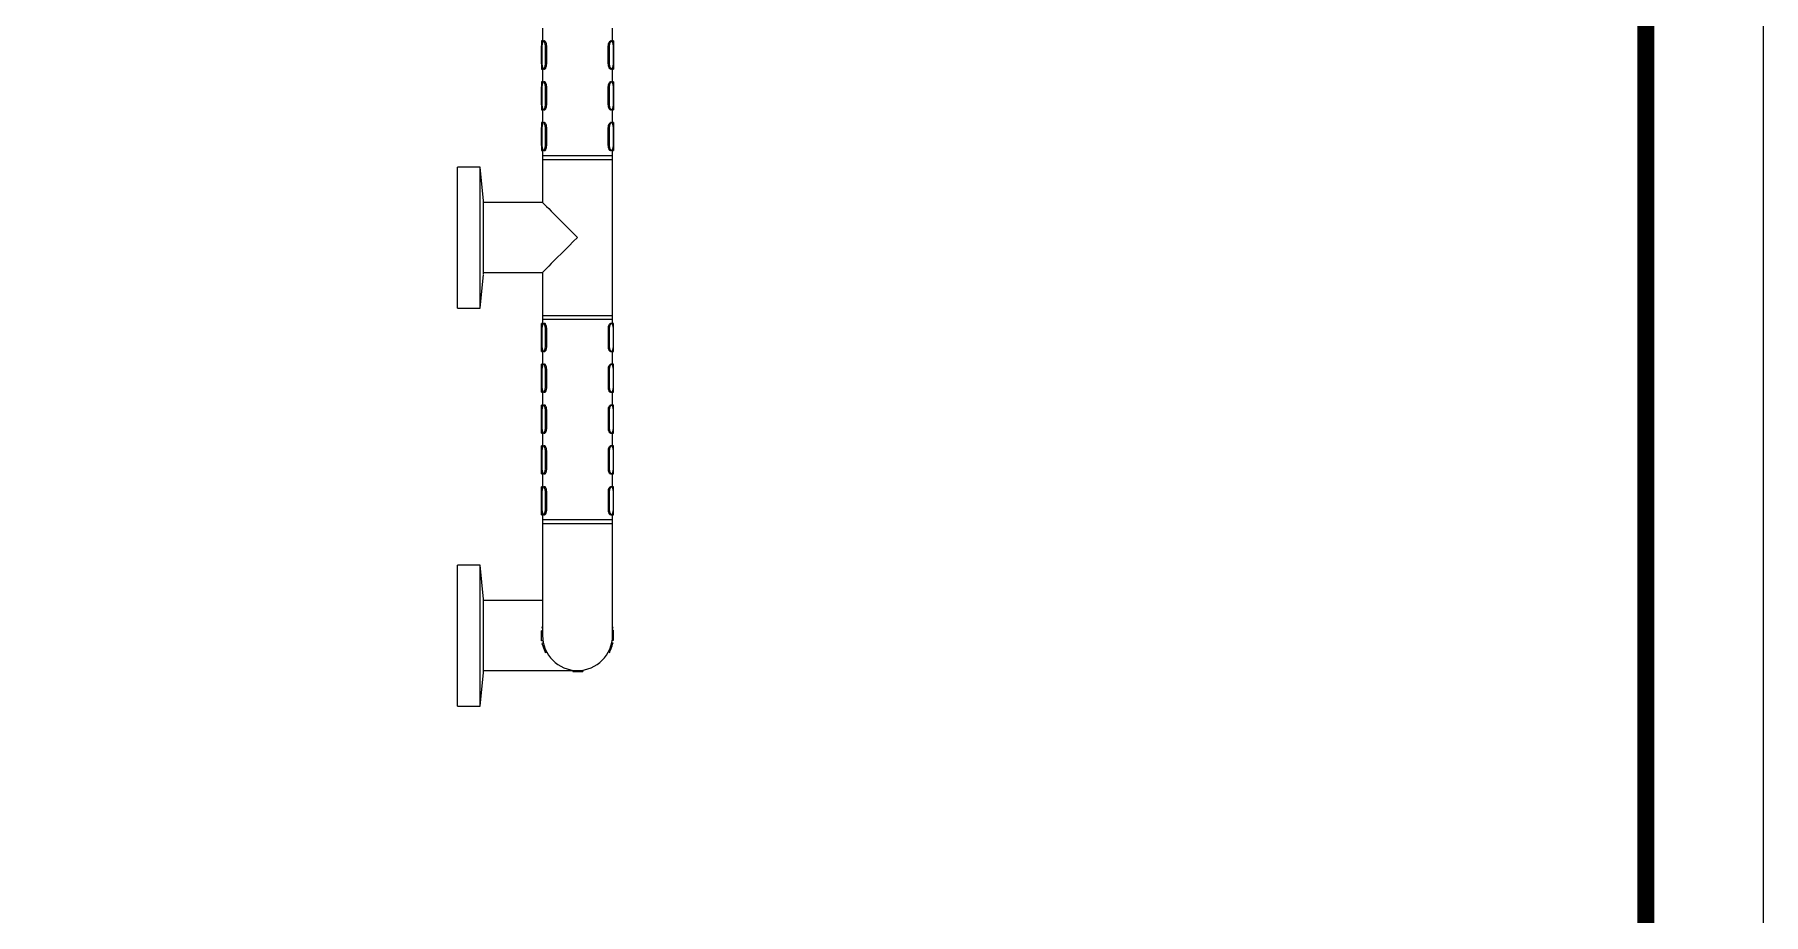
# Model space of a CAD drawing. Extents: x 0 to 3611, y 0 to 2646.
# Drawn here: x 2752 to 3611, y 899 to 1336 of the extents above; entities that cross this region are included whole.
import ezdxf

# ---------------------------------------------------------------- set-up
doc = ezdxf.new("R2010")
doc.units = 0
doc.header["$LTSCALE"] = 10
doc.header["$MEASUREMENT"] = 0
doc.layers.get('0').update_dxf_attribs({"linetype": 'CONTINUOUS'})

msp = doc.modelspace()

# ---------------------------------------------------------------- linework, layer by layer
at = {"color": 7, "linetype": 'Continuous', "lineweight": 25}
for p, q in [((3004.17, 1332.45), (3003.66, 1332.45)), ((3004.16, 1338.84), (3004.16, 1332.42)), ((3005.21, 1332.45), (3004.73, 1332.45)), ((3038.35, 1332.45), (3037.88, 1332.45)), ((3038.94, 1332.42), (3038.94, 1338.85)), ((3039.44, 1332.45), (3038.94, 1332.45)), ((3003.66, 1321.03), (3003.66, 1329.97)), ((3003.89, 1329.97), (3003.89, 1321.03)), ((3005.58, 1321.03), (3005.58, 1329.97)), ((3006.22, 1321.03), (3006.22, 1329.97)), ((3036.86, 1321.03), (3036.86, 1329.97)), ((3037.5, 1321.03), (3037.5, 1329.97)), ((3039.2, 1329.97), (3039.2, 1321.03)), ((3039.44, 1329.97), (3039.44, 1321.03)), ((3039.44, 1321.03), (3039.44, 1329.97)), ((3003.66, 1318.54), (3004.17, 1318.54)), ((3004.16, 1318.57), (3004.16, 1312.15)), ((3004.73, 1318.54), (3005.21, 1318.54)), ((3037.88, 1318.54), (3038.35, 1318.54)), ((3038.94, 1312.15), (3038.94, 1318.57)), ((3038.94, 1318.54), (3039.44, 1318.54)), ((3004.17, 1312.18), (3003.66, 1312.18)), ((3003.66, 1300.75), (3003.66, 1309.7)), ((3003.89, 1309.7), (3003.89, 1300.75)), ((3005.21, 1312.18), (3004.73, 1312.18)), ((3005.58, 1300.75), (3005.58, 1309.7)), ((3006.22, 1300.75), (3006.22, 1309.7)), ((3036.86, 1300.75), (3036.86, 1309.7)), ((3037.5, 1300.75), (3037.5, 1309.7)), ((3038.35, 1312.18), (3037.88, 1312.18)), ((3039.44, 1312.18), (3038.94, 1312.18)), ((3039.2, 1309.7), (3039.2, 1300.75)), ((3039.44, 1300.75), (3039.44, 1309.7)), ((3039.44, 1309.7), (3039.44, 1300.75)), ((3003.66, 1298.27), (3004.17, 1298.27)), ((3004.16, 1298.3), (3004.16, 1291.88)), ((3004.73, 1298.27), (3005.21, 1298.27)), ((3037.88, 1298.27), (3038.35, 1298.27)), ((3038.94, 1291.88), (3038.94, 1298.3)), ((3038.94, 1298.27), (3039.44, 1298.27)), ((3004.17, 1291.91), (3003.66, 1291.91)), ((3003.66, 1280.48), (3003.66, 1289.42)), ((3003.89, 1289.42), (3003.89, 1280.48)), ((3005.21, 1291.91), (3004.73, 1291.91)), ((3005.58, 1280.48), (3005.58, 1289.42)), ((3006.22, 1280.48), (3006.22, 1289.42)), ((3036.86, 1280.48), (3036.86, 1289.42)), ((3037.5, 1280.48), (3037.5, 1289.42)), ((3038.35, 1291.91), (3037.88, 1291.91)), ((3039.44, 1291.91), (3038.94, 1291.91)), ((3039.2, 1289.42), (3039.2, 1280.48)), ((3039.44, 1280.48), (3039.44, 1289.42)), ((3039.44, 1289.42), (3039.44, 1280.48)), ((3003.66, 1278), (3004.17, 1278)), ((3004.16, 1278.03), (3004.16, 1275.61)), ((3004.16, 1275.61), (3004.16, 1273.62)), ((3004.16, 1275.61), (3038.94, 1275.61)), ((3004.16, 1273.62), (3004.16, 1252.26)), ((3004.16, 1273.62), (3021.55, 1273.62)), ((3004.16, 1273.62), (3038.94, 1273.62)), ((3004.73, 1278), (3005.21, 1278)), ((3021.55, 1273.62), (3038.94, 1273.62)), ((3037.88, 1278), (3038.35, 1278)), ((3038.94, 1275.61), (3038.94, 1278.03)), ((3038.94, 1278), (3039.44, 1278)), ((3038.94, 1273.62), (3038.94, 1275.61)), ((3038.94, 1196.11), (3038.94, 1273.62)), ((2973.23, 1269.75), (2961.85, 1269.75)), ((2961.85, 1199.75), (2961.85, 1269.75)), ((2974.85, 1253), (2973.23, 1269.75)), ((2973.23, 1199.75), (2973.23, 1269.75)), ((2974.85, 1216.73), (2974.85, 1253)), ((3004.16, 1252.26), (2974.85, 1252.26)), ((2973.23, 1199.75), (2974.85, 1216.5)), ((2974.85, 1217.48), (3004.16, 1217.48)), ((3004.16, 1217.48), (3004.16, 1196.11)), ((2961.85, 1199.75), (2973.23, 1199.75)), ((3004.16, 1196.11), (3004.16, 1194.12)), ((3004.16, 1196.11), (3021.55, 1196.11)), ((3004.16, 1196.11), (3038.94, 1196.11)), ((3021.55, 1196.11), (3038.94, 1196.11)), ((3038.94, 1194.12), (3038.94, 1196.11)), ((3004.17, 1192.14), (3003.66, 1192.14)), ((3003.66, 1180.71), (3003.66, 1189.65)), ((3003.66, 1189.65), (3003.66, 1180.71)), ((3003.89, 1189.65), (3003.89, 1180.71)), ((3004.16, 1194.12), (3004.16, 1192.11)), ((3038.94, 1194.12), (3004.16, 1194.12)), ((3005.21, 1192.14), (3004.74, 1192.14)), ((3005.59, 1180.71), (3005.59, 1189.65)), ((3006.23, 1180.71), (3006.23, 1189.65)), ((3036.88, 1180.71), (3036.88, 1189.65)), ((3037.51, 1180.71), (3037.51, 1189.65)), ((3038.36, 1192.14), (3037.89, 1192.14)), ((3038.94, 1192.11), (3038.94, 1194.12)), ((3039.44, 1192.14), (3038.94, 1192.14)), ((3039.21, 1189.65), (3039.21, 1180.71)), ((3039.44, 1180.71), (3039.44, 1189.65)), ((3003.66, 1178.22), (3004.17, 1178.22)), ((3004.16, 1178.26), (3004.16, 1171.83)), ((3004.74, 1178.22), (3005.21, 1178.22)), ((3037.89, 1178.22), (3038.36, 1178.22)), ((3038.94, 1171.83), (3038.94, 1178.25)), ((3038.94, 1178.22), (3039.44, 1178.22)), ((3004.17, 1171.86), (3003.66, 1171.86)), ((3003.66, 1160.44), (3003.66, 1169.38)), ((3003.66, 1169.38), (3003.66, 1160.44)), ((3003.89, 1169.38), (3003.89, 1160.44)), ((3005.21, 1171.86), (3004.74, 1171.86)), ((3005.59, 1160.44), (3005.59, 1169.38)), ((3006.23, 1160.44), (3006.23, 1169.38)), ((3036.88, 1160.44), (3036.88, 1169.38)), ((3037.51, 1160.44), (3037.51, 1169.38)), ((3038.36, 1171.86), (3037.89, 1171.86)), ((3039.44, 1171.86), (3038.94, 1171.86)), ((3039.21, 1169.38), (3039.21, 1160.44)), ((3039.44, 1160.44), (3039.44, 1169.38)), ((3003.66, 1157.95), (3004.17, 1157.95)), ((3004.17, 1151.59), (3003.66, 1151.59)), ((3004.16, 1157.98), (3004.16, 1151.56)), ((3004.74, 1157.95), (3005.21, 1157.95)), ((3005.21, 1151.59), (3004.74, 1151.59)), ((3037.89, 1157.95), (3038.36, 1157.95)), ((3038.36, 1151.59), (3037.89, 1151.59)), ((3038.94, 1151.56), (3038.94, 1157.98)), ((3038.94, 1157.95), (3039.44, 1157.95)), ((3039.44, 1151.59), (3038.94, 1151.59)), ((3003.66, 1140.16), (3003.66, 1149.11)), ((3003.66, 1149.11), (3003.66, 1140.16)), ((3003.89, 1149.11), (3003.89, 1140.16)), ((3005.59, 1140.16), (3005.59, 1149.11)), ((3006.23, 1140.16), (3006.23, 1149.11)), ((3036.88, 1140.16), (3036.88, 1149.11)), ((3037.51, 1140.16), (3037.51, 1149.11)), ((3039.21, 1149.11), (3039.21, 1140.16)), ((3039.44, 1140.16), (3039.44, 1149.11)), ((3003.66, 1137.68), (3004.17, 1137.68)), ((3004.16, 1137.71), (3004.16, 1131.29)), ((3004.74, 1137.68), (3005.21, 1137.68)), ((3037.89, 1137.68), (3038.36, 1137.68)), ((3038.94, 1131.29), (3038.94, 1137.71)), ((3038.94, 1137.68), (3039.44, 1137.68)), ((3004.17, 1131.32), (3003.66, 1131.32)), ((3003.66, 1119.89), (3003.66, 1128.83)), ((3003.66, 1128.83), (3003.66, 1119.89)), ((3003.89, 1128.83), (3003.89, 1119.89)), ((3005.21, 1131.32), (3004.74, 1131.32)), ((3005.59, 1119.89), (3005.59, 1128.83)), ((3006.23, 1119.89), (3006.23, 1128.83)), ((3036.88, 1119.89), (3036.88, 1128.83)), ((3037.51, 1119.89), (3037.51, 1128.83)), ((3038.36, 1131.32), (3037.89, 1131.32)), ((3039.44, 1131.32), (3038.94, 1131.32)), ((3039.21, 1128.83), (3039.21, 1119.89)), ((3039.44, 1119.89), (3039.44, 1128.83)), ((3003.66, 1117.41), (3004.17, 1117.41)), ((3004.16, 1117.44), (3004.16, 1111.02)), ((3004.74, 1117.41), (3005.21, 1117.41)), ((3037.89, 1117.41), (3038.36, 1117.41)), ((3038.94, 1111.02), (3038.94, 1117.44)), ((3038.94, 1117.41), (3039.44, 1117.41)), ((3004.17, 1111.05), (3003.66, 1111.05)), ((3003.66, 1099.62), (3003.66, 1108.56)), ((3003.66, 1108.56), (3003.66, 1099.62)), ((3003.89, 1108.56), (3003.89, 1099.62)), ((3005.21, 1111.05), (3004.74, 1111.05)), ((3005.59, 1099.62), (3005.59, 1108.56)), ((3006.23, 1099.62), (3006.23, 1108.56)), ((3036.88, 1099.62), (3036.88, 1108.56)), ((3037.51, 1099.62), (3037.51, 1108.56)), ((3038.36, 1111.05), (3037.89, 1111.05)), ((3039.44, 1111.05), (3038.94, 1111.05)), ((3039.21, 1108.56), (3039.21, 1099.62)), ((3039.44, 1099.62), (3039.44, 1108.56)), ((3003.66, 1097.13), (3004.17, 1097.13)), ((3004.16, 1097.17), (3004.16, 1094.75)), ((3004.16, 1094.75), (3004.16, 1092.76)), ((3004.16, 1094.75), (3038.94, 1094.75)), ((3004.16, 1094.75), (3038.94, 1094.75)), ((3004.16, 1092.76), (3004.16, 1061.96)), ((3004.16, 1092.76), (3038.94, 1092.76)), ((3004.74, 1097.13), (3005.21, 1097.13)), ((3037.89, 1097.13), (3038.36, 1097.13)), ((3038.94, 1094.75), (3038.94, 1097.17)), ((3038.94, 1097.13), (3039.44, 1097.13)), ((3038.94, 1092.76), (3038.94, 1094.75)), ((3038.94, 1061.96), (3038.94, 1092.76)), ((2973.23, 1072), (2961.85, 1072)), ((2961.85, 1002), (2961.85, 1072)), ((2974.85, 1055.25), (2973.23, 1072)), ((2973.23, 1002), (2973.23, 1072)), ((3004.16, 1061.96), (3004.16, 1037.11)), ((3038.94, 1037.11), (3038.94, 1061.96)), ((2974.85, 1018.98), (2974.85, 1055.25)), ((2996.71, 1054.5), (2974.85, 1054.5)), ((3004.16, 1054.5), (2996.71, 1054.5)), ((3004.16, 1040.69), (3003.87, 1040.79)), ((3038.94, 1040.9), (3039.19, 1041)), ((3038.94, 1039.7), (3039.42, 1039.7)), ((3004.16, 1039.5), (3003.65, 1039.49)), ((3004.35, 1034.53), (3003.68, 1034.52)), ((3004.55, 1033.46), (3003.92, 1033.23)), ((3038.6, 1033.66), (3039.23, 1033.43)), ((3038.78, 1034.73), (3039.45, 1034.73)), ((3006.27, 1028.8), (3005.64, 1028.57)), ((3036.92, 1028.98), (3037.56, 1028.75)), ((2973.23, 1002), (2974.85, 1018.75)), ((2974.85, 1019.72), (2996.71, 1019.72)), ((2996.71, 1019.72), (3019.17, 1019.72)), ((3019.17, 1019.89), (3019.17, 1019.21)), ((3024.13, 1019.91), (3024.14, 1019.24)), ((2961.85, 1002), (2973.23, 1002))]:
    msp.add_line(p, q, dxfattribs=at)
at = {"ltscale": 0.5}
msp.add_lwpolyline([(0, 0), (3610.88, 0), (3610.88, 2645.76), (0, 2645.76)], close=True, dxfattribs=at)
at = {"color": 5, "linetype": 'ByBlock', "lineweight": 200, "const_width": 8.32}
msp.add_lwpolyline([(58.06, 113.29), (3552.46, 113.29), (3552.46, 2584.33), (58.06, 2584.33)], close=True, dxfattribs=at)
at = {"color": 7, "linetype": 'Continuous', "lineweight": 25, "flags": 128}
for points in [[(3005.58, 1329.97), (3005.52, 1330.92), (3005.33, 1331.73), (3005.06, 1332.26), (3004.73, 1332.45), (3004.41, 1332.26), (3004.14, 1331.73), (3003.95, 1330.92), (3003.89, 1329.97)], [(3037.5, 1329.97), (3037.56, 1330.92), (3037.75, 1331.73), (3038.03, 1332.26), (3038.35, 1332.45), (3038.68, 1332.26), (3038.95, 1331.73), (3039.14, 1330.92), (3039.2, 1329.97)], [(3039.44, 1329.97), (3039.44, 1330.92), (3039.44, 1331.73), (3039.44, 1332.26), (3039.44, 1332.45), (3039.44, 1332.26), (3039.44, 1331.73), (3039.44, 1330.92), (3039.44, 1329.97)], [(3003.89, 1321.03), (3003.95, 1320.08), (3004.14, 1319.27), (3004.41, 1318.73), (3004.73, 1318.54), (3005.06, 1318.73), (3005.33, 1319.27), (3005.52, 1320.08), (3005.58, 1321.03)], [(3039.2, 1321.03), (3039.14, 1320.08), (3038.95, 1319.27), (3038.68, 1318.73), (3038.35, 1318.54), (3038.03, 1318.73), (3037.75, 1319.27), (3037.56, 1320.08), (3037.5, 1321.03)], [(3039.44, 1321.03), (3039.44, 1320.08), (3039.44, 1319.27), (3039.44, 1318.73), (3039.44, 1318.54), (3039.44, 1318.73), (3039.44, 1319.27), (3039.44, 1320.08), (3039.44, 1321.03)], [(3005.58, 1309.7), (3005.52, 1310.65), (3005.33, 1311.45), (3005.06, 1311.99), (3004.73, 1312.18), (3004.41, 1311.99), (3004.14, 1311.45), (3003.95, 1310.65), (3003.89, 1309.7)], [(3037.5, 1309.7), (3037.56, 1310.65), (3037.75, 1311.45), (3038.03, 1311.99), (3038.35, 1312.18), (3038.68, 1311.99), (3038.95, 1311.45), (3039.14, 1310.65), (3039.2, 1309.7)], [(3039.44, 1309.7), (3039.44, 1310.65), (3039.44, 1311.45), (3039.44, 1311.99), (3039.44, 1312.18), (3039.44, 1311.99), (3039.44, 1311.45), (3039.44, 1310.65), (3039.44, 1309.7)], [(3003.89, 1300.75), (3003.95, 1299.8), (3004.14, 1299), (3004.41, 1298.46), (3004.73, 1298.27), (3005.06, 1298.46), (3005.33, 1299), (3005.52, 1299.8), (3005.58, 1300.75)], [(3039.2, 1300.75), (3039.14, 1299.8), (3038.95, 1299), (3038.68, 1298.46), (3038.35, 1298.27), (3038.03, 1298.46), (3037.75, 1299), (3037.56, 1299.8), (3037.5, 1300.75)], [(3039.44, 1300.75), (3039.44, 1299.8), (3039.44, 1299), (3039.44, 1298.46), (3039.44, 1298.27), (3039.44, 1298.46), (3039.44, 1299), (3039.44, 1299.8), (3039.44, 1300.75)], [(3005.58, 1289.42), (3005.52, 1290.38), (3005.33, 1291.18), (3005.06, 1291.72), (3004.73, 1291.91), (3004.41, 1291.72), (3004.14, 1291.18), (3003.95, 1290.38), (3003.89, 1289.42)], [(3037.5, 1289.42), (3037.56, 1290.38), (3037.75, 1291.18), (3038.03, 1291.72), (3038.35, 1291.91), (3038.68, 1291.72), (3038.95, 1291.18), (3039.14, 1290.38), (3039.2, 1289.42)], [(3039.44, 1289.42), (3039.44, 1290.38), (3039.44, 1291.18), (3039.44, 1291.72), (3039.44, 1291.91), (3039.44, 1291.72), (3039.44, 1291.18), (3039.44, 1290.38), (3039.44, 1289.42)], [(3003.89, 1280.48), (3003.95, 1279.53), (3004.14, 1278.72), (3004.41, 1278.19), (3004.73, 1278), (3005.06, 1278.19), (3005.33, 1278.72), (3005.52, 1279.53), (3005.58, 1280.48)], [(3039.2, 1280.48), (3039.14, 1279.53), (3038.95, 1278.72), (3038.68, 1278.19), (3038.35, 1278), (3038.03, 1278.19), (3037.75, 1278.72), (3037.56, 1279.53), (3037.5, 1280.48)], [(3039.44, 1280.48), (3039.44, 1279.53), (3039.44, 1278.72), (3039.44, 1278.19), (3039.44, 1278), (3039.44, 1278.19), (3039.44, 1278.72), (3039.44, 1279.53), (3039.44, 1280.48)], [(3004.16, 1252.26), (3004.29, 1252.13), (3004.67, 1251.75), (3005.29, 1251.13), (3006.15, 1250.27), (3007.24, 1249.18), (3008.53, 1247.88), (3010.02, 1246.4), (3011.67, 1244.75), (3013.47, 1242.95), (3015.38, 1241.03), (3017.39, 1239.03), (3019.46, 1236.96), (3021.55, 1234.87)], [(3021.55, 1234.87), (3019.46, 1232.77), (3017.39, 1230.71), (3015.38, 1228.7), (3013.47, 1226.79), (3011.67, 1224.99), (3010.02, 1223.34), (3008.53, 1221.85), (3007.24, 1220.56), (3006.15, 1219.47), (3005.29, 1218.61), (3004.67, 1217.98), (3004.29, 1217.6), (3004.16, 1217.48)], [(3003.66, 1189.65), (3003.66, 1190.6), (3003.66, 1191.41), (3003.66, 1191.95), (3003.66, 1192.14), (3003.66, 1191.95), (3003.66, 1191.41), (3003.66, 1190.6), (3003.66, 1189.65)], [(3005.59, 1189.65), (3005.53, 1190.6), (3005.34, 1191.41), (3005.07, 1191.95), (3004.74, 1192.14), (3004.42, 1191.95), (3004.14, 1191.41), (3003.96, 1190.6), (3003.89, 1189.65)], [(3037.51, 1189.65), (3037.58, 1190.6), (3037.76, 1191.41), (3038.04, 1191.95), (3038.36, 1192.14), (3038.69, 1191.95), (3038.96, 1191.41), (3039.15, 1190.6), (3039.21, 1189.65)], [(3039.44, 1189.65), (3039.44, 1190.6), (3039.44, 1191.41), (3039.44, 1191.95), (3039.44, 1192.14)], [(3003.66, 1180.71), (3003.66, 1179.76), (3003.66, 1178.95), (3003.66, 1178.41), (3003.66, 1178.22), (3003.66, 1178.41), (3003.66, 1178.95), (3003.66, 1179.76), (3003.66, 1180.71)], [(3003.89, 1180.71), (3003.96, 1179.76), (3004.14, 1178.95), (3004.42, 1178.41), (3004.74, 1178.22), (3005.07, 1178.41), (3005.34, 1178.95), (3005.53, 1179.76), (3005.59, 1180.71)], [(3039.21, 1180.71), (3039.15, 1179.76), (3038.96, 1178.95), (3038.69, 1178.41), (3038.36, 1178.22), (3038.04, 1178.41), (3037.76, 1178.95), (3037.58, 1179.76), (3037.51, 1180.71)], [(3039.44, 1178.22), (3039.44, 1178.41), (3039.44, 1178.95), (3039.44, 1179.76), (3039.44, 1180.71)], [(3003.66, 1169.38), (3003.66, 1170.33), (3003.66, 1171.14), (3003.66, 1171.67), (3003.66, 1171.86), (3003.66, 1171.67), (3003.66, 1171.14), (3003.66, 1170.33), (3003.66, 1169.38)], [(3005.59, 1169.38), (3005.53, 1170.33), (3005.34, 1171.14), (3005.07, 1171.67), (3004.74, 1171.86), (3004.42, 1171.67), (3004.14, 1171.14), (3003.96, 1170.33), (3003.89, 1169.38)], [(3037.51, 1169.38), (3037.58, 1170.33), (3037.76, 1171.14), (3038.04, 1171.67), (3038.36, 1171.86), (3038.69, 1171.67), (3038.96, 1171.14), (3039.15, 1170.33), (3039.21, 1169.38)], [(3039.44, 1169.38), (3039.44, 1170.33), (3039.44, 1171.14), (3039.44, 1171.67), (3039.44, 1171.86)], [(3003.66, 1160.44), (3003.66, 1159.49), (3003.66, 1158.68), (3003.66, 1158.14), (3003.66, 1157.95), (3003.66, 1158.14), (3003.66, 1158.68), (3003.66, 1159.49), (3003.66, 1160.44)], [(3003.89, 1160.44), (3003.96, 1159.49), (3004.14, 1158.68), (3004.42, 1158.14), (3004.74, 1157.95), (3005.07, 1158.14), (3005.34, 1158.68), (3005.53, 1159.49), (3005.59, 1160.44)], [(3039.21, 1160.44), (3039.15, 1159.49), (3038.96, 1158.68), (3038.69, 1158.14), (3038.36, 1157.95), (3038.04, 1158.14), (3037.76, 1158.68), (3037.58, 1159.49), (3037.51, 1160.44)], [(3039.44, 1157.95), (3039.44, 1158.14), (3039.44, 1158.68), (3039.44, 1159.49), (3039.44, 1160.44)], [(3003.66, 1149.11), (3003.66, 1150.06), (3003.66, 1150.86), (3003.66, 1151.4), (3003.66, 1151.59), (3003.66, 1151.4), (3003.66, 1150.86), (3003.66, 1150.06), (3003.66, 1149.11)], [(3005.59, 1149.11), (3005.53, 1150.06), (3005.34, 1150.86), (3005.07, 1151.4), (3004.74, 1151.59), (3004.42, 1151.4), (3004.14, 1150.86), (3003.96, 1150.06), (3003.89, 1149.11)], [(3037.51, 1149.11), (3037.58, 1150.06), (3037.76, 1150.86), (3038.04, 1151.4), (3038.36, 1151.59), (3038.69, 1151.4), (3038.96, 1150.86), (3039.15, 1150.06), (3039.21, 1149.11)], [(3039.44, 1149.11), (3039.44, 1150.06), (3039.44, 1150.86), (3039.44, 1151.4), (3039.44, 1151.59)], [(3003.66, 1140.16), (3003.66, 1139.21), (3003.66, 1138.41), (3003.66, 1137.87), (3003.66, 1137.68), (3003.66, 1137.87), (3003.66, 1138.41), (3003.66, 1139.21), (3003.66, 1140.16)], [(3003.89, 1140.16), (3003.96, 1139.21), (3004.14, 1138.41), (3004.42, 1137.87), (3004.74, 1137.68), (3005.07, 1137.87), (3005.34, 1138.41), (3005.53, 1139.21), (3005.59, 1140.16)], [(3039.21, 1140.16), (3039.15, 1139.21), (3038.96, 1138.41), (3038.69, 1137.87), (3038.36, 1137.68), (3038.04, 1137.87), (3037.76, 1138.41), (3037.58, 1139.21), (3037.51, 1140.16)], [(3039.44, 1137.68), (3039.44, 1137.87), (3039.44, 1138.41), (3039.44, 1139.21), (3039.44, 1140.16)], [(3003.66, 1128.83), (3003.66, 1129.79), (3003.66, 1130.59), (3003.66, 1131.13), (3003.66, 1131.32), (3003.66, 1131.13), (3003.66, 1130.59), (3003.66, 1129.79), (3003.66, 1128.83)], [(3005.59, 1128.83), (3005.53, 1129.79), (3005.34, 1130.59), (3005.07, 1131.13), (3004.74, 1131.32), (3004.42, 1131.13), (3004.14, 1130.59), (3003.96, 1129.79), (3003.89, 1128.83)], [(3037.51, 1128.83), (3037.58, 1129.79), (3037.76, 1130.59), (3038.04, 1131.13), (3038.36, 1131.32), (3038.69, 1131.13), (3038.96, 1130.59), (3039.15, 1129.79), (3039.21, 1128.83)], [(3039.44, 1128.83), (3039.44, 1129.79), (3039.44, 1130.59), (3039.44, 1131.13), (3039.44, 1131.32)], [(3003.66, 1119.89), (3003.66, 1118.94), (3003.66, 1118.13), (3003.66, 1117.6), (3003.66, 1117.41), (3003.66, 1117.6), (3003.66, 1118.13), (3003.66, 1118.94), (3003.66, 1119.89)], [(3003.89, 1119.89), (3003.96, 1118.94), (3004.14, 1118.13), (3004.42, 1117.6), (3004.74, 1117.41), (3005.07, 1117.6), (3005.34, 1118.13), (3005.53, 1118.94), (3005.59, 1119.89)], [(3039.21, 1119.89), (3039.15, 1118.94), (3038.96, 1118.13), (3038.69, 1117.6), (3038.36, 1117.41), (3038.04, 1117.6), (3037.76, 1118.13), (3037.58, 1118.94), (3037.51, 1119.89)], [(3039.44, 1117.41), (3039.44, 1117.6), (3039.44, 1118.13), (3039.44, 1118.94), (3039.44, 1119.89)], [(3003.66, 1108.56), (3003.66, 1109.51), (3003.66, 1110.32), (3003.66, 1110.86), (3003.66, 1111.05), (3003.66, 1110.86), (3003.66, 1110.32), (3003.66, 1109.51), (3003.66, 1108.56)], [(3005.59, 1108.56), (3005.53, 1109.51), (3005.34, 1110.32), (3005.07, 1110.86), (3004.74, 1111.05), (3004.42, 1110.86), (3004.14, 1110.32), (3003.96, 1109.51), (3003.89, 1108.56)], [(3037.51, 1108.56), (3037.58, 1109.51), (3037.76, 1110.32), (3038.04, 1110.86), (3038.36, 1111.05), (3038.69, 1110.86), (3038.96, 1110.32), (3039.15, 1109.51), (3039.21, 1108.56)], [(3039.44, 1108.56), (3039.44, 1109.51), (3039.44, 1110.32), (3039.44, 1110.86), (3039.44, 1111.05)], [(3003.66, 1099.62), (3003.66, 1098.67), (3003.66, 1097.86), (3003.66, 1097.32), (3003.66, 1097.13), (3003.66, 1097.32), (3003.66, 1097.86), (3003.66, 1098.67), (3003.66, 1099.62)], [(3003.89, 1099.62), (3003.96, 1098.67), (3004.14, 1097.86), (3004.42, 1097.32), (3004.74, 1097.13), (3005.07, 1097.32), (3005.34, 1097.86), (3005.53, 1098.67), (3005.59, 1099.62)], [(3039.21, 1099.62), (3039.15, 1098.67), (3038.96, 1097.86), (3038.69, 1097.32), (3038.36, 1097.13), (3038.04, 1097.32), (3037.76, 1097.86), (3037.58, 1098.67), (3037.51, 1099.62)], [(3039.44, 1097.13), (3039.44, 1097.32), (3039.44, 1097.86), (3039.44, 1098.67), (3039.44, 1099.62)], [(3003.87, 1040.79), (3003.94, 1040.97), (3004.12, 1041.48), (3004.16, 1041.6)], [(3039.19, 1041), (3039.12, 1041.17), (3038.94, 1041.66)], [(3039.45, 1034.73), (3039.45, 1034.92), (3039.45, 1035.46), (3039.44, 1036.26), (3039.44, 1037.21), (3039.43, 1038.16), (3039.43, 1038.97), (3039.43, 1039.51), (3039.42, 1039.7)], [(3003.68, 1034.52), (3003.68, 1034.71), (3003.67, 1035.25), (3003.67, 1036.06), (3003.66, 1037.01), (3003.66, 1037.96), (3003.65, 1038.77), (3003.65, 1039.3), (3003.65, 1039.49)], [(3005.64, 1028.57), (3005.58, 1028.74), (3005.39, 1029.25), (3005.11, 1030.01), (3004.78, 1030.9), (3004.45, 1031.79), (3004.17, 1032.54), (3003.98, 1033.05), (3003.92, 1033.23)], [(3037.56, 1028.75), (3037.62, 1028.93), (3037.8, 1029.44), (3038.08, 1030.19), (3038.4, 1031.09), (3038.72, 1031.99), (3038.99, 1032.74), (3039.17, 1033.25), (3039.23, 1033.43)], [(3019.17, 1019.21), (3019.36, 1019.21), (3019.9, 1019.21), (3020.7, 1019.22), (3021.65, 1019.22), (3022.6, 1019.23), (3023.41, 1019.23), (3023.95, 1019.24), (3024.14, 1019.24)]]:
    msp.add_lwpolyline(points, dxfattribs=at)
at = {"color": 7, "linetype": 'Continuous', "lineweight": 25}
for centre, radius, start, end in [((3437.59, 1330.59), 433.93, 179.75389, 180.08218), ((3437.61, 1320.4), 433.95, 179.91782, 180.24611), ((3437.61, 1310.32), 433.95, 179.75389, 180.08218), ((3437.6, 1300.13), 433.94, 179.91782, 180.24611), ((3437.61, 1290.05), 433.95, 179.75389, 180.08218), ((3437.6, 1279.86), 433.94, 179.91782, 180.24611), ((3021.55, 1037.11), 17.39, 180, 270), ((3021.55, 1037.11), 17.39, 270, 0)]:
    msp.add_arc(centre, radius, start, end, dxfattribs=at)
for points, knots in [([(3004.23, 1331.9), (3004.22, 1331.96), (3004.2, 1332.21), (3004.17, 1332.42), (3004.17, 1332.42), (3004.17, 1332.42)], [0, 0, 0, 0, 0.157468, 0.673049, 1, 1, 1, 1]), ([(3006.22, 1329.97), (3006.2, 1330.25), (3006.18, 1330.8), (3005.98, 1331.54), (3005.71, 1332.1), (3005.43, 1332.42), (3005.27, 1332.42), (3005.2, 1332.42)], [0, 0, 0, 0, 0.213249, 0.426442, 0.641013, 0.856495, 1, 1, 1, 1]), ([(3036.86, 1329.97), (3036.88, 1330.25), (3036.9, 1330.8), (3037.1, 1331.54), (3037.37, 1332.1), (3037.66, 1332.42), (3037.82, 1332.42), (3037.88, 1332.42)], [0, 0, 0, 0, 0.213249, 0.426443, 0.641013, 0.856495, 1, 1, 1, 1]), ([(3038.87, 1331.88), (3038.88, 1331.95), (3038.9, 1332.21), (3038.94, 1332.42), (3038.94, 1332.42), (3038.94, 1332.42)], [0, 0, 0, 0, 0.1647081, 0.6579025, 1, 1, 1, 1]), ([(3004.17, 1318.57), (3004.16, 1318.56), (3004.16, 1318.53), (3004.18, 1318.7), (3004.21, 1318.98), (3004.23, 1319.09)], [0, 0, 0, 0, 0.156093, 0.669968, 1, 1, 1, 1]), ([(3005.21, 1318.57), (3005.24, 1318.56), (3005.36, 1318.53), (3005.6, 1318.75), (3005.89, 1319.22), (3006.12, 1319.92), (3006.21, 1320.56), (3006.21, 1320.93), (3006.22, 1321.03)], [0, 0, 0, 0, 0.070497, 0.282949, 0.496153, 0.711255, 0.926475, 1, 1, 1, 1]), ([(3037.88, 1318.57), (3037.85, 1318.56), (3037.73, 1318.53), (3037.48, 1318.75), (3037.19, 1319.22), (3036.96, 1319.92), (3036.87, 1320.56), (3036.87, 1320.93), (3036.86, 1321.03)], [0, 0, 0, 0, 0.070496, 0.282949, 0.496153, 0.711255, 0.926475, 1, 1, 1, 1]), ([(3038.94, 1318.57), (3038.94, 1318.56), (3038.94, 1318.53), (3038.92, 1318.71), (3038.88, 1318.99), (3038.87, 1319.1)], [0, 0, 0, 0, 0.178829, 0.669976, 1, 1, 1, 1]), ([(3004.23, 1311.63), (3004.22, 1311.68), (3004.2, 1311.94), (3004.17, 1312.14), (3004.17, 1312.15), (3004.17, 1312.15)], [0, 0, 0, 0, 0.157468, 0.67305, 1, 1, 1, 1]), ([(3006.22, 1309.7), (3006.2, 1309.97), (3006.18, 1310.53), (3005.98, 1311.27), (3005.71, 1311.83), (3005.43, 1312.15), (3005.27, 1312.15), (3005.2, 1312.15)], [0, 0, 0, 0, 0.213246, 0.426444, 0.64101, 0.856495, 1, 1, 1, 1]), ([(3036.86, 1309.7), (3036.88, 1309.97), (3036.9, 1310.53), (3037.1, 1311.27), (3037.37, 1311.83), (3037.66, 1312.15), (3037.82, 1312.15), (3037.88, 1312.15)], [0, 0, 0, 0, 0.213247, 0.426445, 0.64101, 0.856494, 1, 1, 1, 1]), ([(3038.87, 1311.61), (3038.88, 1311.67), (3038.9, 1311.93), (3038.94, 1312.15), (3038.94, 1312.15), (3038.94, 1312.15)], [0, 0, 0, 0, 0.164703, 0.657901, 1, 1, 1, 1]), ([(3004.17, 1298.3), (3004.16, 1298.29), (3004.16, 1298.26), (3004.18, 1298.43), (3004.21, 1298.71), (3004.23, 1298.82)], [0, 0, 0, 0, 0.1560922, 0.6699684, 1, 1, 1, 1]), ([(3005.21, 1298.3), (3005.24, 1298.29), (3005.36, 1298.26), (3005.6, 1298.48), (3005.89, 1298.95), (3006.12, 1299.64), (3006.21, 1300.28), (3006.21, 1300.66), (3006.22, 1300.75)], [0, 0, 0, 0, 0.070497, 0.28295, 0.496153, 0.711255, 0.926475, 1, 1, 1, 1]), ([(3037.88, 1298.3), (3037.85, 1298.29), (3037.73, 1298.26), (3037.48, 1298.48), (3037.19, 1298.95), (3036.96, 1299.64), (3036.87, 1300.28), (3036.87, 1300.66), (3036.86, 1300.75)], [0, 0, 0, 0, 0.070496, 0.28295, 0.496153, 0.711255, 0.926475, 1, 1, 1, 1]), ([(3038.94, 1298.3), (3038.94, 1298.29), (3038.94, 1298.26), (3038.92, 1298.43), (3038.88, 1298.72), (3038.87, 1298.83)], [0, 0, 0, 0, 0.17883, 0.669983, 1, 1, 1, 1]), ([(3004.23, 1291.35), (3004.22, 1291.41), (3004.2, 1291.66), (3004.17, 1291.87), (3004.17, 1291.87), (3004.17, 1291.88)], [0, 0, 0, 0, 0.157468, 0.673049, 1, 1, 1, 1]), ([(3006.22, 1289.42), (3006.2, 1289.7), (3006.18, 1290.26), (3005.98, 1291), (3005.71, 1291.56), (3005.43, 1291.88), (3005.27, 1291.88), (3005.2, 1291.88)], [0, 0, 0, 0, 0.213246, 0.426443, 0.641012, 0.856495, 1, 1, 1, 1]), ([(3036.86, 1289.42), (3036.88, 1289.7), (3036.9, 1290.26), (3037.1, 1291), (3037.37, 1291.56), (3037.66, 1291.88), (3037.82, 1291.88), (3037.88, 1291.88)], [0, 0, 0, 0, 0.213246, 0.426444, 0.641012, 0.856494, 1, 1, 1, 1]), ([(3038.87, 1291.34), (3038.88, 1291.4), (3038.9, 1291.66), (3038.94, 1291.88), (3038.94, 1291.88), (3038.94, 1291.88)], [0, 0, 0, 0, 0.164708, 0.657902, 1, 1, 1, 1]), ([(3005.21, 1278.03), (3005.24, 1278.02), (3005.36, 1277.98), (3005.6, 1278.21), (3005.89, 1278.68), (3006.12, 1279.37), (3006.21, 1280.01), (3006.21, 1280.39), (3006.22, 1280.48)], [0, 0, 0, 0, 0.070497, 0.28295, 0.496153, 0.711255, 0.926475, 1, 1, 1, 1]), ([(3037.88, 1278.03), (3037.85, 1278.02), (3037.73, 1277.98), (3037.48, 1278.21), (3037.19, 1278.68), (3036.96, 1279.37), (3036.87, 1280.01), (3036.87, 1280.39), (3036.86, 1280.48)], [0, 0, 0, 0, 0.070496, 0.28295, 0.496153, 0.711255, 0.926475, 1, 1, 1, 1]), ([(3004.17, 1278.03), (3004.16, 1278.02), (3004.16, 1277.99), (3004.18, 1278.16), (3004.21, 1278.43), (3004.23, 1278.54)], [0, 0, 0, 0, 0.1560922, 0.6699684, 1, 1, 1, 1]), ([(3038.94, 1278.03), (3038.94, 1278.02), (3038.94, 1277.98), (3038.92, 1278.16), (3038.88, 1278.44), (3038.87, 1278.56)], [0, 0, 0, 0, 0.17883, 0.669983, 1, 1, 1, 1]), ([(3004.23, 1191.57), (3004.22, 1191.63), (3004.2, 1191.89), (3004.17, 1192.1), (3004.17, 1192.1), (3004.17, 1192.11)], [0, 0, 0, 0, 0.16138, 0.664949, 1, 1, 1, 1]), ([(3006.23, 1189.65), (3006.21, 1189.93), (3006.19, 1190.48), (3005.99, 1191.23), (3005.72, 1191.79), (3005.44, 1192.11), (3005.28, 1192.11), (3005.21, 1192.11)], [0, 0, 0, 0, 0.213248, 0.426444, 0.641012, 0.856495, 1, 1, 1, 1]), ([(3036.88, 1189.65), (3036.89, 1189.93), (3036.92, 1190.48), (3037.11, 1191.23), (3037.39, 1191.79), (3037.67, 1192.11), (3037.83, 1192.11), (3037.89, 1192.11)], [0, 0, 0, 0, 0.213248, 0.426444, 0.641011, 0.856494, 1, 1, 1, 1]), ([(3038.87, 1191.57), (3038.88, 1191.63), (3038.91, 1191.89), (3038.94, 1192.1), (3038.94, 1192.1), (3038.94, 1192.11)], [0, 0, 0, 0, 0.161023, 0.665695, 1, 1, 1, 1]), ([(3004.17, 1178.26), (3004.16, 1178.25), (3004.16, 1178.21), (3004.19, 1178.39), (3004.22, 1178.67), (3004.23, 1178.78)], [0, 0, 0, 0, 0.168268, 0.669943, 1, 1, 1, 1]), ([(3005.21, 1178.25), (3005.25, 1178.25), (3005.37, 1178.21), (3005.61, 1178.44), (3005.9, 1178.91), (3006.13, 1179.6), (3006.22, 1180.24), (3006.23, 1180.61), (3006.23, 1180.71)], [0, 0, 0, 0, 0.070497, 0.28295, 0.496154, 0.711255, 0.926475, 1, 1, 1, 1]), ([(3037.89, 1178.25), (3037.86, 1178.25), (3037.74, 1178.21), (3037.49, 1178.44), (3037.2, 1178.91), (3036.98, 1179.6), (3036.88, 1180.24), (3036.88, 1180.61), (3036.88, 1180.71)], [0, 0, 0, 0, 0.070496, 0.28295, 0.496154, 0.711255, 0.926475, 1, 1, 1, 1]), ([(3038.94, 1178.25), (3038.94, 1178.25), (3038.94, 1178.21), (3038.92, 1178.39), (3038.89, 1178.67), (3038.87, 1178.78)], [0, 0, 0, 0, 0.16715, 0.669943, 1, 1, 1, 1]), ([(3004.23, 1171.3), (3004.22, 1171.36), (3004.2, 1171.62), (3004.17, 1171.83), (3004.17, 1171.83), (3004.17, 1171.83)], [0, 0, 0, 0, 0.161383, 0.66495, 1, 1, 1, 1]), ([(3006.23, 1169.38), (3006.21, 1169.66), (3006.19, 1170.21), (3005.99, 1170.95), (3005.72, 1171.51), (3005.44, 1171.83), (3005.28, 1171.83), (3005.21, 1171.83)], [0, 0, 0, 0, 0.213248, 0.426444, 0.641012, 0.856495, 1, 1, 1, 1]), ([(3036.88, 1169.38), (3036.89, 1169.66), (3036.92, 1170.21), (3037.11, 1170.95), (3037.39, 1171.51), (3037.67, 1171.83), (3037.83, 1171.83), (3037.89, 1171.83)], [0, 0, 0, 0, 0.213248, 0.426444, 0.641012, 0.856494, 1, 1, 1, 1]), ([(3038.87, 1171.3), (3038.88, 1171.36), (3038.91, 1171.62), (3038.94, 1171.83), (3038.94, 1171.83), (3038.94, 1171.83)], [0, 0, 0, 0, 0.161026, 0.665695, 1, 1, 1, 1]), ([(3005.21, 1157.98), (3005.25, 1157.97), (3005.37, 1157.94), (3005.61, 1158.16), (3005.9, 1158.63), (3006.13, 1159.33), (3006.22, 1159.97), (3006.23, 1160.34), (3006.23, 1160.44)], [0, 0, 0, 0, 0.070497, 0.282951, 0.496154, 0.711255, 0.926477, 1, 1, 1, 1]), ([(3037.89, 1157.98), (3037.86, 1157.97), (3037.74, 1157.94), (3037.49, 1158.16), (3037.2, 1158.63), (3036.98, 1159.33), (3036.88, 1159.97), (3036.88, 1160.34), (3036.88, 1160.44)], [0, 0, 0, 0, 0.070496, 0.28295, 0.496154, 0.711255, 0.926477, 1, 1, 1, 1]), ([(3004.17, 1157.98), (3004.16, 1157.97), (3004.16, 1157.94), (3004.19, 1158.11), (3004.22, 1158.39), (3004.23, 1158.51)], [0, 0, 0, 0, 0.168269, 0.669945, 1, 1, 1, 1]), ([(3004.23, 1151.03), (3004.22, 1151.09), (3004.2, 1151.34), (3004.17, 1151.56), (3004.17, 1151.56), (3004.17, 1151.56)], [0, 0, 0, 0, 0.161383, 0.66495, 1, 1, 1, 1]), ([(3006.23, 1149.11), (3006.21, 1149.38), (3006.19, 1149.94), (3005.99, 1150.68), (3005.72, 1151.24), (3005.44, 1151.56), (3005.28, 1151.56), (3005.21, 1151.56)], [0, 0, 0, 0, 0.21325, 0.426444, 0.641013, 0.856495, 1, 1, 1, 1]), ([(3036.88, 1149.11), (3036.89, 1149.38), (3036.92, 1149.94), (3037.11, 1150.68), (3037.39, 1151.24), (3037.67, 1151.56), (3037.83, 1151.56), (3037.89, 1151.56)], [0, 0, 0, 0, 0.21325, 0.426444, 0.641012, 0.856494, 1, 1, 1, 1]), ([(3038.94, 1157.98), (3038.94, 1157.97), (3038.94, 1157.94), (3038.92, 1158.11), (3038.89, 1158.39), (3038.87, 1158.5)], [0, 0, 0, 0, 0.16715, 0.669945, 1, 1, 1, 1]), ([(3038.87, 1151.03), (3038.88, 1151.09), (3038.91, 1151.35), (3038.94, 1151.56), (3038.94, 1151.56), (3038.94, 1151.56)], [0, 0, 0, 0, 0.161026, 0.665695, 1, 1, 1, 1]), ([(3004.17, 1137.71), (3004.16, 1137.7), (3004.16, 1137.67), (3004.19, 1137.84), (3004.22, 1138.12), (3004.23, 1138.23)], [0, 0, 0, 0, 0.168269, 0.669945, 1, 1, 1, 1]), ([(3005.21, 1137.71), (3005.25, 1137.7), (3005.37, 1137.67), (3005.61, 1137.89), (3005.9, 1138.36), (3006.13, 1139.05), (3006.22, 1139.69), (3006.23, 1140.07), (3006.23, 1140.16)], [0, 0, 0, 0, 0.070497, 0.28295, 0.496153, 0.711254, 0.926475, 1, 1, 1, 1]), ([(3037.89, 1137.71), (3037.86, 1137.7), (3037.74, 1137.67), (3037.49, 1137.89), (3037.2, 1138.36), (3036.98, 1139.05), (3036.88, 1139.69), (3036.88, 1140.07), (3036.88, 1140.16)], [0, 0, 0, 0, 0.070496, 0.28295, 0.496153, 0.711254, 0.926475, 1, 1, 1, 1]), ([(3038.94, 1137.71), (3038.94, 1137.7), (3038.94, 1137.67), (3038.92, 1137.84), (3038.89, 1138.12), (3038.87, 1138.23)], [0, 0, 0, 0, 0.16715, 0.669944, 1, 1, 1, 1]), ([(3004.23, 1130.75), (3004.22, 1130.82), (3004.2, 1131.07), (3004.17, 1131.28), (3004.17, 1131.29), (3004.17, 1131.29)], [0, 0, 0, 0, 0.161383, 0.66495, 1, 1, 1, 1]), ([(3006.23, 1128.83), (3006.21, 1129.11), (3006.19, 1129.67), (3005.99, 1130.41), (3005.72, 1130.97), (3005.44, 1131.29), (3005.28, 1131.29), (3005.21, 1131.29)], [0, 0, 0, 0, 0.213249, 0.426444, 0.641012, 0.856495, 1, 1, 1, 1]), ([(3036.88, 1128.83), (3036.89, 1129.11), (3036.92, 1129.67), (3037.11, 1130.41), (3037.39, 1130.97), (3037.67, 1131.29), (3037.83, 1131.29), (3037.89, 1131.29)], [0, 0, 0, 0, 0.213249, 0.426444, 0.641012, 0.856494, 1, 1, 1, 1]), ([(3038.87, 1130.76), (3038.88, 1130.82), (3038.91, 1131.07), (3038.94, 1131.28), (3038.94, 1131.29), (3038.94, 1131.29)], [0, 0, 0, 0, 0.161026, 0.665695, 1, 1, 1, 1]), ([(3004.17, 1117.44), (3004.16, 1117.43), (3004.16, 1117.4), (3004.19, 1117.57), (3004.22, 1117.85), (3004.23, 1117.96)], [0, 0, 0, 0, 0.168269, 0.669945, 1, 1, 1, 1]), ([(3005.21, 1117.44), (3005.25, 1117.43), (3005.37, 1117.39), (3005.61, 1117.62), (3005.9, 1118.09), (3006.13, 1118.78), (3006.22, 1119.42), (3006.23, 1119.8), (3006.23, 1119.89)], [0, 0, 0, 0, 0.070497, 0.282951, 0.496154, 0.711255, 0.926476, 1, 1, 1, 1]), ([(3037.89, 1117.44), (3037.86, 1117.43), (3037.74, 1117.39), (3037.49, 1117.62), (3037.2, 1118.09), (3036.98, 1118.78), (3036.88, 1119.42), (3036.88, 1119.8), (3036.88, 1119.89)], [0, 0, 0, 0, 0.070496, 0.28295, 0.496154, 0.711255, 0.926476, 1, 1, 1, 1]), ([(3038.94, 1117.44), (3038.94, 1117.43), (3038.94, 1117.4), (3038.92, 1117.57), (3038.89, 1117.85), (3038.87, 1117.96)], [0, 0, 0, 0, 0.16715, 0.669944, 1, 1, 1, 1]), ([(3004.23, 1110.48), (3004.22, 1110.54), (3004.2, 1110.8), (3004.17, 1111.01), (3004.17, 1111.01), (3004.17, 1111.02)], [0, 0, 0, 0, 0.161383, 0.66495, 1, 1, 1, 1]), ([(3006.23, 1108.56), (3006.21, 1108.84), (3006.19, 1109.39), (3005.99, 1110.14), (3005.72, 1110.7), (3005.44, 1111.02), (3005.28, 1111.02), (3005.21, 1111.02)], [0, 0, 0, 0, 0.213248, 0.426444, 0.641012, 0.856495, 1, 1, 1, 1]), ([(3036.88, 1108.56), (3036.89, 1108.84), (3036.92, 1109.39), (3037.11, 1110.14), (3037.39, 1110.7), (3037.67, 1111.02), (3037.83, 1111.02), (3037.89, 1111.02)], [0, 0, 0, 0, 0.213248, 0.426444, 0.641012, 0.856494, 1, 1, 1, 1]), ([(3038.87, 1110.48), (3038.88, 1110.54), (3038.91, 1110.8), (3038.94, 1111.01), (3038.94, 1111.01), (3038.94, 1111.02)], [0, 0, 0, 0, 0.161026, 0.665695, 1, 1, 1, 1]), ([(3004.17, 1097.17), (3004.16, 1097.16), (3004.16, 1097.12), (3004.19, 1097.3), (3004.22, 1097.58), (3004.23, 1097.69)], [0, 0, 0, 0, 0.168269, 0.669945, 1, 1, 1, 1]), ([(3005.21, 1097.16), (3005.25, 1097.16), (3005.37, 1097.12), (3005.61, 1097.35), (3005.9, 1097.82), (3006.13, 1098.51), (3006.22, 1099.15), (3006.23, 1099.52), (3006.23, 1099.62)], [0, 0, 0, 0, 0.070497, 0.28295, 0.496154, 0.711255, 0.926476, 1, 1, 1, 1]), ([(3037.89, 1097.16), (3037.86, 1097.16), (3037.74, 1097.12), (3037.49, 1097.35), (3037.2, 1097.82), (3036.98, 1098.51), (3036.88, 1099.15), (3036.88, 1099.52), (3036.88, 1099.62)], [0, 0, 0, 0, 0.070496, 0.28295, 0.496154, 0.711255, 0.926476, 1, 1, 1, 1]), ([(3038.94, 1097.17), (3038.94, 1097.16), (3038.94, 1097.12), (3038.92, 1097.3), (3038.89, 1097.58), (3038.87, 1097.69)], [0, 0, 0, 0, 0.16715, 0.669944, 1, 1, 1, 1])]:
    msp.add_open_spline(points, degree=3, knots=knots, dxfattribs=at)

doc.saveas('drawing.dxf')
